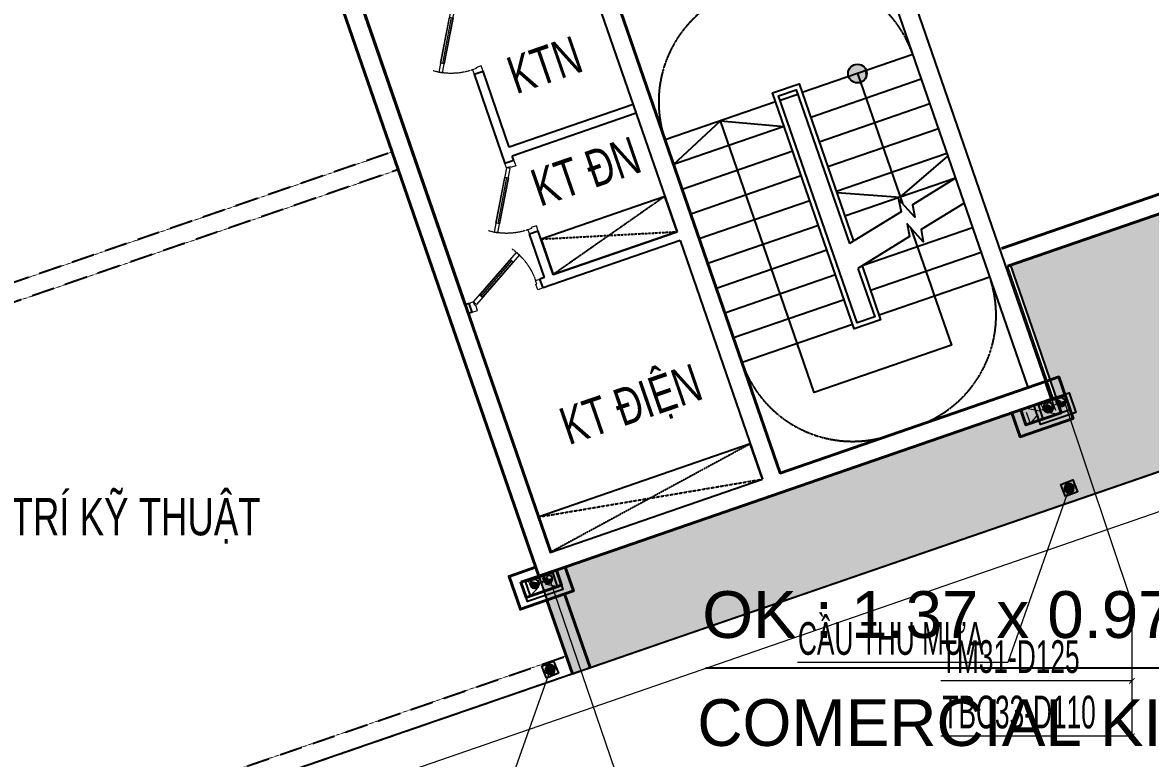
# Model space of a CAD drawing. Header units: millimetres. Extents: x -361340115 to 361596335, y -276742102 to 277032639.
# Drawn here: x 93894 to 105949, y 37512 to 45384 of the extents above; entities that cross this region are included whole.
import ezdxf
from ezdxf.enums import TextEntityAlignment as Align
from ezdxf.lldxf.tags import DXFTag

# ---------------------------------------------------------------- set-up
doc = ezdxf.new("R2010")
doc.units = ezdxf.units.MM
doc.header["$MEASUREMENT"] = 0
doc.linetypes.add('HIDDEN', pattern=[0.375, 0.25, -0.125])
doc.linetypes.add('Xref_ST_MBDV Cot vach 30.7.2022$0$HIDDEN', pattern=[0.375, 0.25, -0.125])
for name, color, linetype in [('A-LANDSCAPE', 83, 'Continuous'), ('Hydraulic - Thep V', 9, 'Continuous'), ('KT-Net manh', 139, 'Continuous'), ('NDT text', 231, 'Continuous'), ('NDT Thiet bi', 40, 'Continuous'), ('Xref_ST_MBDV Cot vach 30.7.2022$0$A-FLOR-STRS-ARROW', 8, 'Continuous'), ('Xref_ST_MBDV Cot vach 30.7.2022$0$IDEA - dim', 251, 'Continuous'), ('Xref_ST_MBDV Cot vach 30.7.2022$0$KT-Khuat', 9, 'Xref_ST_MBDV Cot vach 30.7.2022$0$HIDDEN'), ('Xref_ST_MBDV Cot vach 30.7.2022$0$KT-Net manh', 139, 'Continuous'), ('Xref_ST_MBDV Cot vach 30.7.2022$0$KT-Text', 7, 'Continuous'), ('Xref_ST_MBDV Cot vach 30.7.2022$0$KT-Thay', 7, 'Continuous'), ('ống thông hơi', 31, 'TH')]:
    doc.layers.add(name, color=color, linetype=linetype)
doc.layers.add('A-REVCLOUD', color=7, linetype='Continuous', true_color=0xfa291e)
for name, color, linetype, lineweight in [('AUDIT_I_220808132811-11', 7, 'Continuous', 9), ('KT-Kich thuoc', 159, 'Continuous', 18), ('KT-lomo nuoc', 3, 'HIDDEN', 5), ('KT-Net cat', 1, 'Continuous', 40), ('KT-Net thay', 7, 'Continuous', 15), ('Text _H2H', 7, 'Continuous', 18), ('Xref_ST_MBDV Cot vach 30.7.2022$0$CUA', 37, 'Continuous', 13)]:
    doc.layers.add(name, color=color, linetype=linetype, lineweight=lineweight)
doc.layers.add('MEP', color=130, linetype='Continuous', plot=False)
doc.styles.add('HBA-Text', font='GOTHIC.TTF')
doc.styles.get("Standard").update_dxf_attribs({"font": 'arial.ttf'})
doc.styles.add('TEXTKT', font='hoatbif.shx', dxfattribs={"width": 0.8})
doc.styles.add('uv-abc', font='uv-abc.shx', dxfattribs={"width": 0.85, "height": 150})
doc.styles.add('Xref_ST_MBDV Cot vach 30.7.2022$0$Arial', font='arial.ttf', dxfattribs={"width": 0.7})
tags = doc.linetypes.add('TH', pattern='A,1143.876301,["TH",Standard,S=466.984787,R=0,X=0,Y=-199.758304],53.151103,-896.638454,1197.027404', length=3290.693262).pattern_tags.tags
tags[4] = DXFTag(74, 10)
doc.dimstyles.new('1-40', dxfattribs={"dimscale": 40, "dimtxt": 5, "dimasz": 1.4, "dimexe": 1.4, "dimexo": 0.5, "dimgap": 0.5, "dimtad": 1, "dimdec": 0, "dimzin": 0, "dimdsep": 46, "dimtxsty": 'TEXTKT', "dimblk": 'ARCHTICK', "dimcen": 1.2, "dimdle": 1.2, "dimclrd": 7, "dimclre": 7, "dimclrt": 7, "dimadec": 0, "dimazin": 0, "dimtfac": 0.04, "dimtdec": 0, "dimtix": 1, "dimtmove": 2, "dimatfit": 3, "dimfxl": 1, "dimtolj": 2, "dimtzin": 0, "dimlwd": 5, "dimlwe": 5, "dimarcsym": 0})

# ---------------------------------------------------------------- blocks, each defined once
blk = doc.blocks.new('*U60')
blk.add_line((-147, -33), (-580, -283))
for points in [[(-800, 100), (-740, 100), (-740, 40), (-750, 40), (-750, 0), (-800, 0)], [(-50, 0), (-656, -350), (-676, -315), (-70, 35)], [(0, 100), (-60, 100), (-60, 40), (-50, 40), (-50, 0), (0, 0)], [(-137, -50), (-157, -15), (-590, -265), (-570, -300)]]:
    blk.add_lwpolyline(points, close=True)
at = {"linetype": 'Xref_ST_MBDV Cot vach 30.7.2022$0$HIDDEN'}
blk.add_arc((-50, 0), 700, 180, 215.0495, dxfattribs=at)
blk = doc.blocks.new('*U61')
blk.add_line((-147, 33), (-580, 283))
for points in [[(-50, 0), (-656, 350), (-676, 315), (-70, -35)], [(-137, 50), (-157, 15), (-590, 265), (-570, 300)], [(-800, -100), (-740, -100), (-740, -40), (-750, -40), (-750, 0), (-800, 0)], [(0, -100), (-60, -100), (-60, -40), (-50, -40), (-50, 0), (0, 0)]]:
    blk.add_lwpolyline(points, close=True)
at = {"linetype": 'Xref_ST_MBDV Cot vach 30.7.2022$0$HIDDEN'}
blk.add_arc((-50, 0), 700, 144.9505, 180, dxfattribs=at)
blk = doc.blocks.new('*U62')
blk.add_line((-147, -33), (-580, -283))
for points in [[(-800, 100), (-740, 100), (-740, 40), (-750, 40), (-750, 0), (-800, 0)], [(-50, 0), (-656, -350), (-676, -315), (-70, 35)], [(0, 100), (-60, 100), (-60, 40), (-50, 40), (-50, 0), (0, 0)], [(-137, -50), (-157, -15), (-590, -265), (-570, -300)]]:
    blk.add_lwpolyline(points, close=True)
at = {"linetype": 'Xref_ST_MBDV Cot vach 30.7.2022$0$HIDDEN'}
blk.add_arc((-50, 0), 700, 180, 215.0495, dxfattribs=at)
blk = doc.blocks.new('*U120')
at = {"layer": 'KT-lomo nuoc', "ltscale": 500}
for p, q in [((321, 126), (0, 0)), ((24, 168), (297, -43))]:
    blk.add_line(p, q, dxfattribs=at)
blk.add_lwpolyline([(24, 168), (321, 126), (297, -43), (0, 0)], close=True, dxfattribs=at)
blk = doc.blocks.new('A$C0DB07F86')
at = {"layer": 'KT-Net cat', "elevation": 0}
for points in [[(-72785, 3378), (-72644, 3427), (-72490, 2983), (-73057, 2787), (-73145, 3042)], [(-72673, 3206), (-73051, 3075), (-72995, 2914), (-72617, 3045), (-72673, 3206)], [(-78235, 1391), (-78519, 1293), (-78398, 943), (-77831, 1139), (-77919, 1394)]]:
    blk.add_lwpolyline(points, dxfattribs=at)
blk.add_lwpolyline([(-78392, 1231), (-78336, 1070), (-77958, 1201), (-78014, 1362)], close=True, dxfattribs=at)
at = {"layer": 'KT-lomo nuoc', "linetype": 'HIDDEN', "rotation": 207.2301329308957}
for p in [(-72720, 3189, 0), (-78061, 1345, 0)]:
    blk.add_blockref('*U120', p, dxfattribs=at)
blk = doc.blocks.new('A$C3d8987ab')
at = {"layer": 'A-REVCLOUD', "color": 6, "elevation": 0}
blk.add_lwpolyline([(23860.8, -89454.1), (34772.8, -89454.1), (35573.7, -74790)], dxfattribs=at)
at = {"layer": 'A-REVCLOUD', "color": 210, "char_height": 500, "attachment_point": 1, "style": 'HBA-Text'}
for s, insert in [('{\\fArial|b0|i0|c0|p34;OK : 1.37 x 0.97m}', (23824.1, -88634.6, 0)), ('CO{\\fArial|b0|i0|c0|p34;MERCIAL KITCHEN EXHAUS}T', (23772.4, -89789.9, 0.1))]:
    blk.add_mtext_dynamic_manual_height_columns(s, width=15318.455, gutter_width=6.25, heights=[0], dxfattribs=dict(at, insert=insert))
blk = doc.blocks.new('BA')
at = {"layer": 'NDT Thiet bi'}
for p, q in [((-23606, -408374), (-23661, -408374)), ((-23606, -408374), (-23659, -408360)), ((-23606, -408374), (-23659, -408389)), ((-23606, -408374), (-23654, -408347)), ((-23606, -408374), (-23654, -408402)), ((-23645, -408335), (-23606, -408374)), ((-23645, -408413), (-23606, -408374)), ((-23606, -408374), (-23633, -408327)), ((-23606, -408374), (-23633, -408422)), ((-23606, -408374), (-23620, -408321)), ((-23606, -408374), (-23620, -408428)), ((-23606, -408391), (-23606, -408319)), ((-23606, -408374), (-23592, -408321)), ((-23606, -408374), (-23578, -408327)), ((-23567, -408335), (-23606, -408374)), ((-23606, -408374), (-23558, -408347)), ((-23606, -408374), (-23553, -408360)), ((-23606, -408374), (-23551, -408374)), ((-23606, -408374), (-23578, -408422)), ((-23606, -408374), (-23553, -408389)), ((-23606, -408374), (-23558, -408402)), ((-23567, -408413), (-23606, -408374)), ((-23606, -408374), (-23592, -408428)), ((-23606, -408391), (-23606, -408429)), ((-23589, -408374), (-23551, -408374))]:
    blk.add_line(p, q, dxfattribs=at)
blk.add_lwpolyline([(-23680, -408448), (-23532, -408448), (-23532, -408301), (-23680, -408301)], close=True, dxfattribs=at)
blk.add_circle((-23606, -408374), 55, dxfattribs=at)
blk = doc.blocks.new('_ARCHTICK')
at = {"color": 0, "linetype": 'ByBlock', "const_width": 0.15}
blk.add_lwpolyline([(-0.5, -0.5), (0.5, 0.5)], dxfattribs=at)
blk = doc.blocks.new('*U352')
h = blk.add_hatch(color=256)
edge = h.paths.add_edge_path()
edge.add_spline(control_points=[(-55, 0), (-39, -12), (-8, -36), (4, 39), (37, 14), (55, 0)], knot_values=[0, 0, 0, 0, 58.132459, 112.840763, 176.167011, 176.167011, 176.167011, 176.167011], degree=3, periodic=0)
edge.add_ellipse((0, 0), major_axis=(-38.9, 38.9), ratio=1, start_angle=225.0094, end_angle=315)
edge.add_ellipse((0, 0), major_axis=(-38.9, 38.9), ratio=1, start_angle=315, end_angle=405)
blk.add_circle((0, 0), 55)
blk.add_open_spline([(55, 0), (37, 14), (4, 39), (-8, -36), (-39, -12), (-55, 0)], degree=3, knots=[0, 0, 0, 0, 63.326248, 118.034553, 176.167011, 176.167011, 176.167011, 176.167011])
at = {"layer": 'Hydraulic - Thep V', "color": 2}
for p, q in [((-67, -59), (-66, -58)), ((-67, -62), (-66, -62)), ((-64, -62), (-64, -59)), ((-59, -62), (-59, -59)), ((-57, -59), (-57, -58)), ((-57, -62), (-57, -62)), ((57, -59), (57, -58)), ((57, -62), (57, -62)), ((59, -62), (59, -59)), ((64, -62), (64, -59)), ((66, -59), (66, -58)), ((66, -62), (66, -62))]:
    blk.add_line(p, q, dxfattribs=at)
at = {"layer": 'Hydraulic - Thep V', "const_width": 6.72}
blk.add_lwpolyline([(62, -79), (62, 3, 0.40574), (0, 63, 0.40574), (-62, 3), (-62, -79)], format="xyb", dxfattribs=at)
at = {"layer": 'Hydraulic - Thep V', "color": 2}
for points in [[(-56, -57), (-56, -58), (-67, -58), (-67, -57)], [(67, -57), (67, -58), (56, -58), (56, -57)]]:
    blk.add_lwpolyline(points, close=True, dxfattribs=at)
for points in [[(-67, -59), (-67, -62)], [(-57, -58), (-66, -58)], [(-57, -62), (-66, -62)], [(-66, -62), (-57, -62)], [(-57, -62), (-57, -59)], [(66, -58), (57, -58)], [(57, -59), (57, -62)], [(66, -62), (57, -62)], [(57, -62), (66, -62)], [(67, -62), (67, -59)]]:
    blk.add_lwpolyline(points, dxfattribs=at)
for centre, radius, start, end in [((-65, -61), 2.29, 57.0867, 122.9133), ((-65, -60), 2.29, 237.0867, 302.9133), ((-62, -67), 8.65, 73.2213, 106.7787), ((-62, -54), 8.65, 253.2213, 286.7787), ((-58, -61), 2.29, 57.0867, 122.9133), ((-58, -60), 2.29, 237.0867, 302.9133), ((58, -61), 2.29, 57.0867, 122.9133), ((58, -60), 2.29, 237.0867, 302.9133), ((62, -67), 8.65, 73.2213, 106.7787), ((62, -54), 8.65, 253.2213, 286.7787), ((65, -61), 2.29, 57.0867, 122.9133), ((65, -60), 2.29, 237.0867, 302.9133)]:
    blk.add_arc(centre, radius, start, end, dxfattribs=at)
blk = doc.blocks.new('*U353')
h = blk.add_hatch(color=256)
edge = h.paths.add_edge_path()
edge.add_spline(control_points=[(-55, 0), (-39, -12), (-8, -36), (4, 39), (37, 14), (55, 0)], knot_values=[0, 0, 0, 0, 58.132459, 112.840763, 176.167011, 176.167011, 176.167011, 176.167011], degree=3, periodic=0)
edge.add_ellipse((0, 0), major_axis=(-38.9, 38.9), ratio=1, start_angle=225.0094, end_angle=315)
edge.add_ellipse((0, 0), major_axis=(-38.9, 38.9), ratio=1, start_angle=315, end_angle=405)
blk.add_circle((0, 0), 55)
blk.add_open_spline([(55, 0), (37, 14), (4, 39), (-8, -36), (-39, -12), (-55, 0)], degree=3, knots=[0, 0, 0, 0, 63.326248, 118.034553, 176.167011, 176.167011, 176.167011, 176.167011])
at = {"layer": 'Hydraulic - Thep V', "color": 2}
for p, q in [((-67, -59), (-66, -58)), ((-67, -62), (-66, -62)), ((-64, -62), (-64, -59)), ((-59, -62), (-59, -59)), ((-57, -59), (-57, -58)), ((-57, -62), (-57, -62)), ((57, -59), (57, -58)), ((57, -62), (57, -62)), ((59, -62), (59, -59)), ((64, -62), (64, -59)), ((66, -59), (66, -58)), ((66, -62), (66, -62))]:
    blk.add_line(p, q, dxfattribs=at)
at = {"layer": 'Hydraulic - Thep V', "const_width": 6.72}
blk.add_lwpolyline([(62, -79), (62, 3, 0.40574), (0, 63, 0.40574), (-62, 3), (-62, -79)], format="xyb", dxfattribs=at)
at = {"layer": 'Hydraulic - Thep V', "color": 2}
for points in [[(-56, -57), (-56, -58), (-67, -58), (-67, -57)], [(67, -57), (67, -58), (56, -58), (56, -57)]]:
    blk.add_lwpolyline(points, close=True, dxfattribs=at)
for points in [[(-67, -59), (-67, -62)], [(-57, -58), (-66, -58)], [(-57, -62), (-66, -62)], [(-66, -62), (-57, -62)], [(-57, -62), (-57, -59)], [(66, -58), (57, -58)], [(57, -59), (57, -62)], [(66, -62), (57, -62)], [(57, -62), (66, -62)], [(67, -62), (67, -59)]]:
    blk.add_lwpolyline(points, dxfattribs=at)
for centre, radius, start, end in [((-65, -61), 2.29, 57.0867, 122.9133), ((-65, -60), 2.29, 237.0867, 302.9133), ((-62, -67), 8.65, 73.2213, 106.7787), ((-62, -54), 8.65, 253.2213, 286.7787), ((-58, -61), 2.29, 57.0867, 122.9133), ((-58, -60), 2.29, 237.0867, 302.9133), ((58, -61), 2.29, 57.0867, 122.9133), ((58, -60), 2.29, 237.0867, 302.9133), ((62, -67), 8.65, 73.2213, 106.7787), ((62, -54), 8.65, 253.2213, 286.7787), ((65, -61), 2.29, 57.0867, 122.9133), ((65, -60), 2.29, 237.0867, 302.9133)]:
    blk.add_arc(centre, radius, start, end, dxfattribs=at)
blk = doc.blocks.new('EWJRWR')
at = {"extrusion": (1.54584e-19, -1.49429e-06, 1), "elevation": 0}
blk.add_lwpolyline([(-47513, 136860), (-47177, 136860), (-47177, 136875), (-47513, 136875)], close=True, dxfattribs=at)
at = {"layer": 'NDT text'}
for points in [[(-47108, 136860), (-47568, 136860), (-47568, 137115), (-47108, 137115)], [(-47163, 136860), (-47513, 136860), (-47513, 137060), (-47163, 137060)]]:
    blk.add_lwpolyline(points, close=True, dxfattribs=at)
at = {"layer": 'ống thông hơi', "ltscale": 0.6, "extrusion": (0.000642077, -0.063337, 0.997992), "xscale": -1.136363636363638, "yscale": 1.136363636363639, "zscale": 1.136363636363637, "rotation": 0.0003954788762872141}
blk.add_blockref('*U353', (-45876, 137141, -8700), dxfattribs=at)
at = {"layer": 'ống thông hơi', "ltscale": 0.6, "extrusion": (0.000642077, -0.063337, 0.997992), "xscale": -1, "rotation": 0.0003954788762872141}
blk.add_blockref('*U352', (-46044, 137132, -8700), dxfattribs=at)
blk = doc.blocks.new('*U356')
h = blk.add_hatch(color=256)
edge = h.paths.add_edge_path()
edge.add_spline(control_points=[(-55, 0), (-39, -12), (-8, -36), (4, 39), (37, 14), (55, 0)], knot_values=[0, 0, 0, 0, 58.132459, 112.840763, 176.167011, 176.167011, 176.167011, 176.167011], degree=3, periodic=0)
edge.add_ellipse((0, 0), major_axis=(-38.9, 38.9), ratio=1, start_angle=225.0094, end_angle=315)
edge.add_ellipse((0, 0), major_axis=(-38.9, 38.9), ratio=1, start_angle=315, end_angle=405)
blk.add_circle((0, 0), 55)
blk.add_open_spline([(55, 0), (37, 14), (4, 39), (-8, -36), (-39, -12), (-55, 0)], degree=3, knots=[0, 0, 0, 0, 63.326248, 118.034553, 176.167011, 176.167011, 176.167011, 176.167011])
at = {"layer": 'Hydraulic - Thep V', "color": 2}
for p, q in [((-67, -59), (-66, -58)), ((-67, -62), (-66, -62)), ((-64, -62), (-64, -59)), ((-59, -62), (-59, -59)), ((-57, -59), (-57, -58)), ((-57, -62), (-57, -62)), ((57, -59), (57, -58)), ((57, -62), (57, -62)), ((59, -62), (59, -59)), ((64, -62), (64, -59)), ((66, -59), (66, -58)), ((66, -62), (66, -62))]:
    blk.add_line(p, q, dxfattribs=at)
at = {"layer": 'Hydraulic - Thep V', "const_width": 6.72}
blk.add_lwpolyline([(62, -79), (62, 3, 0.40574), (0, 63, 0.40574), (-62, 3), (-62, -79)], format="xyb", dxfattribs=at)
at = {"layer": 'Hydraulic - Thep V', "color": 2}
for points in [[(-56, -57), (-56, -58), (-67, -58), (-67, -57)], [(67, -57), (67, -58), (56, -58), (56, -57)]]:
    blk.add_lwpolyline(points, close=True, dxfattribs=at)
for points in [[(-67, -59), (-67, -62)], [(-57, -58), (-66, -58)], [(-57, -62), (-66, -62)], [(-66, -62), (-57, -62)], [(-57, -62), (-57, -59)], [(66, -58), (57, -58)], [(57, -59), (57, -62)], [(66, -62), (57, -62)], [(57, -62), (66, -62)], [(67, -62), (67, -59)]]:
    blk.add_lwpolyline(points, dxfattribs=at)
for centre, radius, start, end in [((-65, -61), 2.29, 57.0867, 122.9133), ((-65, -60), 2.29, 237.0867, 302.9133), ((-62, -67), 8.65, 73.2213, 106.7787), ((-62, -54), 8.65, 253.2213, 286.7787), ((-58, -61), 2.29, 57.0867, 122.9133), ((-58, -60), 2.29, 237.0867, 302.9133), ((58, -61), 2.29, 57.0867, 122.9133), ((58, -60), 2.29, 237.0867, 302.9133), ((62, -67), 8.65, 73.2213, 106.7787), ((62, -54), 8.65, 253.2213, 286.7787), ((65, -61), 2.29, 57.0867, 122.9133), ((65, -60), 2.29, 237.0867, 302.9133)]:
    blk.add_arc(centre, radius, start, end, dxfattribs=at)
blk = doc.blocks.new('*U357')
h = blk.add_hatch(color=256)
edge = h.paths.add_edge_path()
edge.add_spline(control_points=[(-55, 0), (-39, -12), (-8, -36), (4, 39), (37, 14), (55, 0)], knot_values=[0, 0, 0, 0, 58.132459, 112.840763, 176.167011, 176.167011, 176.167011, 176.167011], degree=3, periodic=0)
edge.add_ellipse((0, 0), major_axis=(-38.9, 38.9), ratio=1, start_angle=225.0094, end_angle=315)
edge.add_ellipse((0, 0), major_axis=(-38.9, 38.9), ratio=1, start_angle=315, end_angle=405)
blk.add_circle((0, 0), 55)
blk.add_open_spline([(55, 0), (37, 14), (4, 39), (-8, -36), (-39, -12), (-55, 0)], degree=3, knots=[0, 0, 0, 0, 63.326248, 118.034553, 176.167011, 176.167011, 176.167011, 176.167011])
at = {"layer": 'Hydraulic - Thep V', "color": 2}
for p, q in [((-67, -59), (-66, -58)), ((-67, -62), (-66, -62)), ((-64, -62), (-64, -59)), ((-59, -62), (-59, -59)), ((-57, -59), (-57, -58)), ((-57, -62), (-57, -62)), ((57, -59), (57, -58)), ((57, -62), (57, -62)), ((59, -62), (59, -59)), ((64, -62), (64, -59)), ((66, -59), (66, -58)), ((66, -62), (66, -62))]:
    blk.add_line(p, q, dxfattribs=at)
at = {"layer": 'Hydraulic - Thep V', "const_width": 6.72}
blk.add_lwpolyline([(62, -79), (62, 3, 0.40574), (0, 63, 0.40574), (-62, 3), (-62, -79)], format="xyb", dxfattribs=at)
at = {"layer": 'Hydraulic - Thep V', "color": 2}
for points in [[(-56, -57), (-56, -58), (-67, -58), (-67, -57)], [(67, -57), (67, -58), (56, -58), (56, -57)]]:
    blk.add_lwpolyline(points, close=True, dxfattribs=at)
for points in [[(-67, -59), (-67, -62)], [(-57, -58), (-66, -58)], [(-57, -62), (-66, -62)], [(-66, -62), (-57, -62)], [(-57, -62), (-57, -59)], [(66, -58), (57, -58)], [(57, -59), (57, -62)], [(66, -62), (57, -62)], [(57, -62), (66, -62)], [(67, -62), (67, -59)]]:
    blk.add_lwpolyline(points, dxfattribs=at)
for centre, radius, start, end in [((-65, -61), 2.29, 57.0867, 122.9133), ((-65, -60), 2.29, 237.0867, 302.9133), ((-62, -67), 8.65, 73.2213, 106.7787), ((-62, -54), 8.65, 253.2213, 286.7787), ((-58, -61), 2.29, 57.0867, 122.9133), ((-58, -60), 2.29, 237.0867, 302.9133), ((58, -61), 2.29, 57.0867, 122.9133), ((58, -60), 2.29, 237.0867, 302.9133), ((62, -67), 8.65, 73.2213, 106.7787), ((62, -54), 8.65, 253.2213, 286.7787), ((65, -61), 2.29, 57.0867, 122.9133), ((65, -60), 2.29, 237.0867, 302.9133)]:
    blk.add_arc(centre, radius, start, end, dxfattribs=at)
blk = doc.blocks.new('KJRTWETEYE')
at = {"extrusion": (-4.90551e-07, 1.44732e-06, 1), "elevation": 0}
blk.add_lwpolyline([(-81982, 28420), (-82259, 28326), (-82254, 28313), (-81978, 28407)], close=True, dxfattribs=at)
at = {"layer": 'NDT text', "extrusion": (-1.08823e-08, 3.21147e-08, 1), "elevation": 0}
for points in [[(-82315, 28307), (-81937, 28435), (-81866, 28225), (-82244, 28097)], [(-82270, 28322), (-81982, 28420), (-81926, 28255), (-82214, 28158)]]:
    blk.add_lwpolyline(points, close=True, dxfattribs=at)
at = {"extrusion": (-1.08823e-08, 3.21147e-08, 1), "xscale": 0.8675320420405355, "yscale": 0.8675320420405355, "zscale": 0.8675320420405355, "rotation": 198.7234891991214}
blk.add_blockref('EWJRWR', (-153650, 129527, 0), dxfattribs=at)
at = {"layer": 'ống thông hơi', "ltscale": 0.6, "extrusion": (-0.02094, 0.05978, 0.997992), "xscale": -0.8675320420405359, "yscale": 0.8675320420405359, "rotation": 0.0003957919897423778}
for name, p, zscale in [('*U357', (68198, -53750, 3415), 0.8675320420405358), ('*U356', (68047, -53752, 3415), 0.8675320420405357)]:
    blk.add_blockref(name, p, dxfattribs=dict(at, zscale=zscale))
at = {"layer": 'NDT text', "ltscale": 0.2, "style": 'uv-abc', "width": 0.6}
for s, p in [('TM31-D125', (-77826, 27332, 3)), ('TBC33-D110', (-77810, 26739, 3))]:
    blk.add_text(s, height=350, dxfattribs=at).set_placement(p)
at = {"layer": 'Text _H2H', "color": 231}
for points, override in [([(-76682, 30173, 5), (-76509, 30238, 5), (-75777, 28057, 5)], {"dimasz": 1.5, "dimtad": 0, "dimldrblk": 'Dot'}), ([(-82165, 28273, 2), (-82008, 28337, 2), (-81022, 25439, 2)], {"dimasz": 1.5, "dimtad": 0, "dimldrblk": 'Dot'}), ([(-75785, 28055, 4), (-75785, 26655, 4)], {"dimasz": 1.5, "dimtad": 0, "dimldrblk": 'Dot'}), ([(-75785, 27247, 4), (-77827, 27247, 4)], {"dimasz": 1.5, "dimtad": 0, "dimclrd": 7, "dimldrblk": 'ARCHTICK'}), ([(-75785, 26655, 4), (-77827, 26655, 4)], {"dimasz": 1.5, "dimtad": 0, "dimclrd": 7, "dimldrblk": 'ARCHTICK'})]:
    blk.add_leader(points, dimstyle='1-40', override=override, dxfattribs=at)
blk = doc.blocks.new('RKWEWE')
blk.add_blockref('KJRTWETEYE', (181535, 11095))
at = {"xscale": -0.9341895732604871, "yscale": 0.9341895732604871, "zscale": 0.9341895732604871, "rotation": 291.6932258405482}
for p in [(451408, 201909), (445860, 199969)]:
    blk.add_blockref('BA', p, dxfattribs=at)
at = {"layer": 'NDT text', "ltscale": 0.2, "style": 'uv-abc', "width": 0.6}
blk.add_text('CẦU THU MƯA', height=350, dxfattribs=at).set_placement((102181, 38621))
at = {"layer": 'Text _H2H', "color": 231}
for points in [[(105079, 40403), (104423, 38538), (102176, 38538)], [(99532, 38462), (98876, 36597), (96628, 36597)]]:
    blk.add_leader(points, dimstyle='1-40', override={"dimasz": 1, "dimtad": 0, "dimldrblk": 'Dot'}, dxfattribs=at)
blk = doc.blocks.new('A$Cd3fdeb23')
blk.add_blockref('RKWEWE', (-181388, -20650, 0))
blk.add_blockref('A$C3d8987ab', (-104054, 107286, 0))

msp = doc.modelspace()

# ---------------------------------------------------------------- hatches: boundary and pattern name
at = {"layer": 'A-LANDSCAPE'}
h = msp.add_hatch(dxfattribs=at)
h.set_pattern_fill('GRASS', color=256, scale=300)
h.set_pattern_definition([(109.04714, (160238.8, 39304.5), (-269.7463, 131.28946), [56.25, -368.0141]), (64.04714, (160238.8, 39304.5), (-269.7463, 131.2895), [56.25, -243.75]), (154.04714, (160238.8, 39304.5), (-131.2895, -269.7463), [56.25, -243.75])])
h.paths.add_polyline_path([(84221.4, 47516), (85710.2, 48030), (86092, 46924), (84603.2, 46410)], flags=16)
h.paths.add_polyline_path([(93574.9, 58817.4), (94633.6, 59182.9), (95449.5, 56819.8), (94390.8, 56454.3)], flags=16)
h.paths.add_polyline_path([(94655.2, 55381.9), (95903, 55812.6), (96271.8, 54744.5), (95024, 54313.7)], flags=16)
h.paths.add_polyline_path([(81932.7, 50746), (82405.3, 50909.2), (83384.3, 48073.5), (82911.7, 47910.3)], flags=16)
edge = h.paths.add_edge_path()
edge.add_line((84818.5, 54914.9), (88983.3, 56352.8))
edge.add_arc((89962.3, 53517), 3000, 19.04714, 109.04714, ccw=False)
edge.add_line((92798.1, 54496), (93091.3, 53646.6))
edge.add_line((93091.3, 53646.6), (97623.4, 55211.3))
edge.add_line((97623.4, 55211.3), (96895.7, 57319.2))
edge.add_line((96895.7, 57319.2), (99925.6, 58365.3))
edge.add_arc((101913.3, 58259.1), 1990.5, -59.10039, 176.94097, ccw=False)
edge.add_line((102935.6, 56551.1), (103383.5, 55253.7))
edge.add_line((103383.5, 55253.7), (107227.9, 56580.4))
edge.add_line((107227.9, 56580.4), (107508.3, 57561.6))
edge.add_arc((108469.8, 57286.9), 1000, 109.04714, 164.05083, ccw=False)
edge.add_line((108143.4, 58232.1), (109438.5, 58679.2))
edge.add_line((109438.5, 58679.2), (110580.7, 55370.9))
edge.add_line((110580.7, 55370.9), (112192.2, 55927.2))
edge.add_line((112192.2, 55927.2), (109587.7, 63473.7))
edge.add_arc((106645.8, 61707.3), 3431.4, 30.98173, 105.75203)
edge.add_line((105714.2, 65009.9), (76278.5, 54854.8))
edge.add_arc((77468.9, 51404.3), 3650, 109.03403, 207.7412)
edge.add_line((74238.4, 49705.3), (77737.9, 43828.7))
edge.add_line((77737.9, 43828.7), (83041.8, 45659.9))
edge.add_line((83041.8, 45659.9), (82976.5, 45848.9))
edge.add_line((82976.5, 45848.9), (89901.3, 48239.5))
edge.add_line((89901.3, 48239.5), (89160.5, 50385))
edge.add_line((89160.5, 50385), (86679.3, 49528.4))
edge.add_arc((85748.4, 52221.5), 2849.4, 109.04714, 289.06955, ccw=False)
h = msp.add_hatch(dxfattribs=at)
h.set_pattern_fill('GRASS', color=256, scale=300)
h.set_pattern_definition([(109.04714, (211384.8, 56962.35), (-269.7463, 131.28946), [56.25, -368.0141]), (64.04714, (211384.8, 56962.35), (-269.7463, 131.2895), [56.25, -243.75]), (154.04714, (211384.8, 56962.35), (-131.2895, -269.7463), [56.25, -243.75])])
edge = h.paths.add_edge_path()
edge.add_spline(control_points=[(134329.4, 22776.3), (134427.5, 19328.2), (131017.1, 18809.7), (127606.7, 18291.3), (126675.7, 21612.9), (125744.7, 24934.4), (128927.7, 26264.1)], knot_values=[2, 2, 2, 3.4483736, 3.4483736, 4.8967472, 4.8967472, 6.3451208, 6.3451208, 6.3451208], weights=[1, 0.7490384, 1, 0.7490384, 1, 0.7490384, 1], degree=2, periodic=0)
edge.add_spline(control_points=[(128927.7, 26264.1), (129840.3, 26579.1), (130752.8, 26894.2)], knot_values=[6.3451208, 6.3451208, 6.3451208, 7.3451208, 7.3451208, 7.3451208], weights=[1, 1, 1], degree=2, periodic=0)
edge.add_spline(control_points=[(130752.8, 26894.2), (130229.4, 28410.4), (129705.9, 29926.6)], knot_values=[7.3451208, 7.3451208, 7.3451208, 8.3451208, 8.3451208, 8.3451208], weights=[1, 1, 1], degree=2, periodic=0)
edge.add_spline(control_points=[(129705.9, 29926.6), (127986.5, 29333), (126267, 28739.4)], knot_values=[8.3451208, 8.3451208, 8.3451208, 9.3451208, 9.3451208, 9.3451208], weights=[1, 1, 1], degree=2, periodic=0)
edge.add_spline(control_points=[(126267, 28739.4), (126062.3, 29788.3), (125045.8, 30118.6)], knot_values=[9.3451208, 9.3451208, 9.3451208, 10.4090512, 10.4090512, 10.4090512], weights=[1, 0.8618119, 1], degree=2, periodic=0)
edge.add_spline(control_points=[(125045.8, 30118.6), (122799.5, 30611), (122281.7, 32851.5), (121763.8, 35092.1), (123566.1, 36520.3)], knot_values=[10.4090512, 10.4090512, 10.4090512, 11.5368958, 11.5368958, 12.6647404, 12.6647404, 12.6647404], weights=[1, 0.8451651, 1, 0.8451651, 1], degree=2, periodic=0)
edge.add_spline(control_points=[(123566.1, 36520.3), (124280.9, 38718.3), (122133.1, 39572.1)], knot_values=[12.6647404, 12.6647404, 12.6647404, 14.1715455, 14.1715455, 14.1715455], weights=[1, 0.7293653, 1], degree=2, periodic=0)
edge.add_spline(control_points=[(122133.1, 39572.1), (120289.4, 40437.7), (120971.1, 42357.1)], knot_values=[14.1715455, 14.1715455, 14.1715455, 15.6446197, 15.6446197, 15.6446197], weights=[1, 0.7407991, 1], degree=2, periodic=0)
edge.add_spline(control_points=[(120971.1, 42357.1), (121570.7, 43812), (120444.3, 44911)], knot_values=[15.6446197, 15.6446197, 15.6446197, 16.8331819, 16.8331819, 16.8331819], weights=[1, 0.8285513, 1], degree=2, periodic=0)
edge.add_spline(control_points=[(120444.3, 44911), (119648.3, 45675.7), (118852.3, 46440.5)], knot_values=[16.8331819, 16.8331819, 16.8331819, 17.8331819, 17.8331819, 17.8331819], weights=[1, 1, 1], degree=2, periodic=0)
edge.add_spline(control_points=[(118852.3, 46440.5), (118375.9, 46898.2), (118135.8, 47513.6)], knot_values=[17.8331819, 17.8331819, 17.8331819, 18.2666754, 18.2666754, 18.2666754], weights=[1, 0.9766022, 1], degree=2, periodic=0)
edge.add_spline(control_points=[(118135.8, 47513.6), (111293.6, 45150.8), (104451.4, 42788)], knot_values=[18.2666754, 18.2666754, 18.2666754, 19.2666754, 19.2666754, 19.2666754], weights=[1, 1, 1], degree=2, periodic=0)
edge.add_spline(control_points=[(104451.4, 42788), (104696, 42079.5), (104940.7, 41371)], knot_values=[19.2666754, 19.2666754, 19.2666754, 20.2666754, 20.2666754, 20.2666754], weights=[1, 1, 1], degree=2, periodic=0)
edge.add_spline(control_points=[(104940.7, 41371), (102175.6, 40416.3), (99410.6, 39461.7)], knot_values=[20.2666754, 20.2666754, 20.2666754, 21.2666754, 21.2666754, 21.2666754], weights=[1, 1, 1], degree=2, periodic=0)
edge.add_spline(control_points=[(99410.6, 39461.7), (99590.7, 38939.6), (99770.8, 38417.5)], knot_values=[21.2666754, 21.2666754, 21.2666754, 22.2666754, 22.2666754, 22.2666754], weights=[1, 1, 1], degree=2, periodic=0)
edge.add_spline(control_points=[(99770.8, 38417.5), (105230.6, 40301.2), (110690.3, 42184.8)], knot_values=[22.2666754, 22.2666754, 22.2666754, 23.2666754, 23.2666754, 23.2666754], weights=[1, 1, 1], degree=2, periodic=0)
edge.add_spline(control_points=[(110690.3, 42184.8), (110749.3, 42231.2), (110756.6, 42305.9)], knot_values=[23.2666754, 23.2666754, 23.2666754, 24.0727035, 24.0727035, 24.0727035], weights=[1, 0.9198831, 1], degree=2, periodic=0)
edge.add_spline(control_points=[(110756.6, 42305.9), (110868.5, 42820.9), (110980.4, 43335.8)], knot_values=[24.0727035, 24.0727035, 24.0727035, 25.0727035, 25.0727035, 25.0727035], weights=[1, 1, 1], degree=2, periodic=0)
edge.add_spline(control_points=[(110980.4, 43335.8), (111105.8, 43953), (111708.3, 44136.3)], knot_values=[25.0727035, 25.0727035, 25.0727035, 26.1476987, 26.1476987, 26.1476987], weights=[1, 0.8589926, 1], degree=2, periodic=0)
edge.add_spline(control_points=[(111708.3, 44136.3), (113914.5, 44895.3), (116120.7, 45654.2)], knot_values=[26.1476987, 26.1476987, 26.1476987, 27.1476987, 27.1476987, 27.1476987], weights=[1, 1, 1], degree=2, periodic=0)
edge.add_spline(control_points=[(116120.7, 45654.2), (116983.4, 45952.4), (117281.7, 45089.7)], knot_values=[27.1476987, 27.1476987, 27.1476987, 28.71843, 28.71843, 28.71843], weights=[1, 0.7071298, 1], degree=2, periodic=0)
edge.add_spline(control_points=[(117281.7, 45089.7), (121446.3, 33044.3), (125610.9, 20999)], knot_values=[28.71843, 28.71843, 28.71843, 29.71843, 29.71843, 29.71843], weights=[1, 1, 1], degree=2, periodic=0)
edge.add_spline(control_points=[(125610.9, 20999), (126798.1, 17565.5), (130431, 17565.5)], knot_values=[29.71843, 29.71843, 29.71843, 30.9563482, 30.9563482, 30.9563482], weights=[1, 0.8144828, 1], degree=2, periodic=0)
edge.add_line((130431, 17565.5), (135970.9, 17565.5))
edge.add_spline(control_points=[(135970.9, 17565.5), (141429.1, 17565.5), (141429.1, 24644.3)], knot_values=[31.9563482, 31.9563482, 31.9563482, 33.5271445, 33.5271445, 33.5271445], weights=[1, 0.7071068, 1], degree=2, periodic=0)
edge.add_spline(control_points=[(141429.1, 24644.3), (141429.1, 25654.9), (141429.1, 26665.5)], knot_values=[33.5271445, 33.5271445, 33.5271445, 34.5271445, 34.5271445, 34.5271445], weights=[1, 1, 1], degree=2, periodic=0)
edge.add_spline(control_points=[(141429.1, 26665.5), (140899.6, 26665.4), (140370.1, 26665.2)], knot_values=[34.5271445, 34.5271445, 34.5271445, 35.5271445, 35.5271445, 35.5271445], weights=[1, 1, 1], degree=2, periodic=0)
edge.add_spline(control_points=[(140370.1, 26665.2), (140370, 23178.3), (138639.9, 23177.9), (136909.7, 23177.6), (136909.2, 26664.5)], knot_values=[35.5271445, 35.5271445, 35.5271445, 37.0977701, 37.0977701, 38.6683956, 38.6683956, 38.6683956], weights=[1, 0.7071672, 1, 0.7071672, 1], degree=2, periodic=0)
edge.add_spline(control_points=[(136909.2, 26664.5), (135619.3, 26665.6), (134329.4, 26666.8)], knot_values=[0, 0, 0, 1, 1, 1], weights=[1, 1, 1], degree=2, periodic=0)
edge.add_spline(control_points=[(134329.4, 26666.8), (134329.4, 24721.6), (134329.4, 22776.3)], knot_values=[1, 1, 1, 2, 2, 2], weights=[1, 1, 1], degree=2, periodic=0)
h.paths.add_polyline_path([(125626.2, 26116.5), (125202.2, 27344.5), (129266.4, 28747.6), (129690.3, 27519.6)], flags=16)
h.paths.add_polyline_path([(134601.1, 26178), (135902.7, 26176.3), (135902.7, 22090.5), (134601.1, 22090.5)], flags=16)
h.paths.add_polyline_path([(135799.2, 21890.5), (135803.1, 19293), (134698.1, 19299.4), (134699.2, 21891)], flags=16)
at = {"layer": 'Xref_ST_MBDV Cot vach 30.7.2022$0$KT-Net manh'}
h = msp.add_hatch(color=256, dxfattribs=at)
edge = h.paths.add_edge_path(flags=0)
edge.add_arc((102817.2, 44838.2), 100, 199.04714, 559.04714)
h = msp.add_hatch(color=256, dxfattribs=at)
edge = h.paths.add_edge_path(flags=0)
edge.add_arc((102817.2, 44838.2), 100, 199.04714, 559.04714)
msp.add_hatch(color=256, dxfattribs=at).paths.add_polyline_path([(102815.4, 44938.2), (102757, 44918), (102721.6, 44867.3), (102722.7, 44805.5), (102760, 44756.2), (102819.1, 44738.2), (102877.5, 44758.4), (102912.9, 44809), (102911.8, 44870.8), (102874.5, 44920.1)], flags=0)
msp.add_hatch(color=256, dxfattribs=at).paths.add_polyline_path([(102815.4, 44938.2), (102757, 44918), (102721.6, 44867.3), (102722.7, 44805.5), (102760, 44756.2), (102819.1, 44738.2), (102877.5, 44758.4), (102912.9, 44809), (102911.8, 44870.8), (102874.5, 44920.1)], flags=0)

# ---------------------------------------------------------------- linework, layer by layer
msp.add_line((110690, 42184.9), (87895.5, 34320.6))
at = {"layer": 'A-LANDSCAPE'}
msp.add_polyline3d([(107661.4, 43896.5, 0), (105594.4, 43182.7, 0), (104560.9, 42825.8, 0), (104496.3, 42803.5, 0), (104464, 42792.3, 0), (104451.5, 42787.6, 0), (104452.1, 42785.9, 0), (104456.7, 42772.6, 0), (104466, 42745.8, 0), (104484.5, 42692.3, 0), (104780.1, 41836.2, 0), (104927.9, 41408.1, 0), (104937.1, 41381.3, 0), (104939.4, 41374.6, 0), (104940.6, 41371.3, 0), (104928.9, 41366.9, 0), (104876.7, 41348.9, 0), (104667.8, 41276.8, 0), (104250.2, 41132.6, 0), (103414.9, 40844.2, 0), (100073.6, 39690.6, 0), (99655.9, 39546.4, 0), (99447.1, 39474.3, 0), (99421, 39465.3, 0), (99410.7, 39461.2, 0), (99411.6, 39458.8, 0), (99415, 39448.9, 0), (99421.8, 39429.2, 0), (99476.2, 39271.5, 0), (99585, 38956, 0), (99693.9, 38640.6, 0), (99748.3, 38482.8, 0), (99761.9, 38443.4, 0), (99768.7, 38423.7, 0), (99770.4, 38418.7, 0), (99770.8, 38417.5, 0), (99783.5, 38421.9, 0), (99809.3, 38430.8, 0), (99912.4, 38466.3, 0), (100737.1, 38750.9, 0), (107334.6, 41027.1, 0)], dxfattribs=at)
at = {"layer": 'AUDIT_I_220808132811-11'}
msp.add_lwpolyline([(112341.8, 56202.1), (109927, 63196.7, 0.3643585), (105218.9, 65251.6), (76283.2, 55269.4, 0.4519048), (74066.8, 49616.3), (82180, 36002.4, 0.3106789), (88343, 34031.2), (110865.9, 41822.5, 0.2299221), (111150.7, 42237.3), (111371.6, 43254, -0.27899), (111830.5, 43755.6), (116250.8, 45276.2, -0.4143404), (116903.4, 44959.1), (125232.6, 20868.4, 0.3197537), (130430.7, 17165.6), (175568.1, 17165.6, 0.4808686), (180708.6, 23596.5), (180100, 26291.6), (180054.7, 26492), (178279.3, 35011.7)], format="xyb", dxfattribs=at)
at = {"layer": 'KT-Net cat'}
for p, q in [((99498.3, 39206.7, 0), (99770.6, 38417.6)), ((99687.4, 39271.9, 0), (99959.1, 38484.4, 0))]:
    msp.add_line(p, q, dxfattribs=at)
for points in [[(98176.8, 46864.8), (99642, 47370.6), (101991.6, 40564.8), (104827.4, 41543.8), (104892.7, 41354.8), (99410.2, 39462), (96277.3, 48536.4), (96471.9, 48603.6), (99539.6, 39718.2)], [(115137.4, 46690.2), (104355.7, 42967.9)], [(115202.6, 46501.1), (104421, 42778.8)]]:
    msp.add_lwpolyline(points, dxfattribs=at)
at = {"layer": 'KT-Net manh', "linetype": 'HIDDEN', "ltscale": 5}
for p, q in [((97843.8, 43999.2), (90682.8, 41526.9)), ((97909, 43810.1), (90937, 41403.1)), ((92731.8, 36200.8), (99705, 38608.2)), ((92797.1, 36011.7), (99959.1, 38484.4))]:
    msp.add_line(p, q, dxfattribs=at)
at = {"layer": 'KT-Net thay', "elevation": 0}
msp.add_lwpolyline([(99410.2, 39462), (94482.6, 53735.3), (101004.8, 55987.1), (102214.2, 52483.6), (123506.8, 59832), (126735.6, 50480), (104421, 42778.8), (104910.5, 41360.9)], close=True, dxfattribs=at)
at = {"layer": 'Xref_ST_MBDV Cot vach 30.7.2022$0$A-FLOR-STRS-ARROW'}
for points in [[(103864.9, 43718.8), (103405.7, 43435.5), (103428.8, 43301.9), (103255.8, 43494.5), (103282.8, 43359.7), (102731.1, 43019.3)], [(103956.6, 43453.3), (103497.4, 43169.9), (103520.5, 43036.3), (103347.5, 43229), (103374.5, 43094.1), (102822.8, 42753.8)]]:
    msp.add_lwpolyline(points, dxfattribs=at)
at = {"layer": 'Xref_ST_MBDV Cot vach 30.7.2022$0$IDEA - dim', "color": 1}
for p, q in [((99828.2, 46218.3), (100888.8, 43146.2)), ((98620.2, 42363), (97445.4, 45765.9)), ((98720.4, 44830.8), (98814.9, 44863.4)), ((99095.5, 44050.5), (98814.9, 44863.4)), ((98720.4, 44830.8), (99050, 43876.1)), ((100418.9, 44507.4), (99095.5, 44050.5)), ((100451.5, 44412.9), (99128.2, 43956)), ((99144.5, 43908.7), (99050, 43876.1)), ((99144.5, 43908.7), (99128.2, 43956)), ((99405.6, 43152.5), (99311, 43119.9)), ((99471, 42656.7), (99311, 43119.9)), ((99565.5, 42689.3), (99405.6, 43152.5)), ((100921.5, 43051.7), (99456.3, 42545.9)), ((100888.8, 43146.2), (99565.5, 42689.3)), ((100888.8, 43146.2), (99565.5, 42689.3)), ((100921.5, 43051.7), (101802.6, 40499.5)), ((99471, 42656.7), (99423.7, 42640.4)), ((99456.3, 42545.9), (99423.7, 42640.4)), ((98620.2, 42363), (98652.9, 42268.5)), ((98700.1, 42284.8), (98667.5, 42379.3))]:
    msp.add_line(p, q, dxfattribs=at)
for points in [[(102804.1, 47404.4), (104892.7, 41354.8)], [(102615, 47339.1), (104638.4, 41478.6)], [(98667.5, 42379.3), (98620.2, 42363)], [(98700.1, 42284.8), (98652.9, 42268.5)]]:
    msp.add_lwpolyline(points, dxfattribs=at)
at = {"layer": 'Xref_ST_MBDV Cot vach 30.7.2022$0$KT-Khuat', "linetype": 'Xref_ST_MBDV Cot vach 30.7.2022$0$HIDDEN', "ltscale": 5}
for p, q in [((100758.3, 43524.3), (99565.5, 42689.3)), ((100758.3, 43524.3), (99565.5, 42689.3)), ((99434.9, 43067.4), (100888.8, 43146.2)), ((99434.9, 43067.4), (100888.8, 43146.2)), ((101672.1, 40877.6), (99534, 39716.3)), ((99403.5, 40094.4), (101802.6, 40499.5))]:
    msp.add_line(p, q, dxfattribs=at)
at = {"layer": 'Xref_ST_MBDV Cot vach 30.7.2022$0$KT-Net manh'}
msp.add_line((102912.9, 44809), (102911.8, 44870.8), dxfattribs=at)
msp.add_line((102912.9, 44809), (102911.8, 44870.8), dxfattribs=at)
at = {"layer": 'Xref_ST_MBDV Cot vach 30.7.2022$0$KT-Net manh', "linetype": 'Xref_ST_MBDV Cot vach 30.7.2022$0$HIDDEN'}
for points in [[(103408, 45042.1, 0.4141313), (101818.8, 45815.9), (101534.7, 45717.8, 0.4141313), (100761.3, 44128.4, 1.0000292)], [(104230.4, 42660.1, -0.4141313), (103457, 41070.7), (103172.9, 40972.6, -0.4141313), (101583.7, 41746.3, -1.0000292)]]:
    msp.add_lwpolyline(points, format="xyb", dxfattribs=at)
at = {"layer": 'Xref_ST_MBDV Cot vach 30.7.2022$0$KT-Net manh'}
for points in [[(102817.2, 44838.2), (103297, 43448.7)], [(100852.7, 43863.7), (101352.1, 44332.3), (102034.3, 44271.6)], [(103388.6, 43183.1), (103600.5, 42569.6), (103633.1, 42475.1), (103820.7, 41931.6), (102355.6, 41425.7), (101352.1, 44332.3)], [(102595, 43566.9), (103274.1, 43514.8), (103783.4, 43955.1)]]:
    msp.add_lwpolyline(points, dxfattribs=at)
msp.add_circle((102817.2, 44838.2), 100, dxfattribs=at)
msp.add_circle((102817.2, 44838.2), 100, dxfattribs=at)
at = {"layer": 'Xref_ST_MBDV Cot vach 30.7.2022$0$KT-Thay', "extrusion": (-1.21212e-08, -4.22423e-09, 1)}
for p, q in [((103408, 45042.1), (102226.5, 44634.2)), ((103499.4, 44777.5), (102317.8, 44369.5)), ((101942.9, 44536.3), (100761.3, 44128.4)), ((103590.8, 44512.8), (102409.2, 44104.9)), ((102034.3, 44271.6), (100852.7, 43863.7)), ((103682.2, 44248.1), (102500.6, 43840.2)), ((102125.6, 44007), (100944.1, 43599)), ((103773.5, 43983.5), (102592, 43575.5)), ((102217, 43742.3), (101035.5, 43334.4)), ((103864.9, 43718.8), (102683.3, 43310.9)), ((102308.4, 43477.6), (101126.8, 43069.7)), ((102399.8, 43213), (101218.2, 42805)), ((104047.7, 43189.5), (102866.1, 42781.5)), ((102491.1, 42948.3), (101309.6, 42540.4)), ((104139, 42924.8), (102957.5, 42516.9)), ((102582.5, 42683.6), (101401, 42275.7)), ((104230.4, 42660.1), (103048.9, 42252.2)), ((102673.9, 42419), (101492.3, 42011)), ((102765.3, 42154.3), (101583.7, 41746.3))]:
    msp.add_line(p, q, dxfattribs=at)
at = {"layer": 'Xref_ST_MBDV Cot vach 30.7.2022$0$KT-Thay'}
msp.add_line((101990.2, 44552.6), (102179.2, 44617.9), dxfattribs=at)
for points in [[(102866.4, 42780.7), (103065.2, 42204.9), (102781.6, 42107), (101910.3, 44630.8), (102193.8, 44728.7), (102774.7, 43046.2)], [(102822.8, 42753.8), (103001.6, 42235.9), (102812.5, 42170.6), (101973.8, 44599.9), (102162.9, 44665.2), (102731.1, 43019.3)]]:
    msp.add_lwpolyline(points, dxfattribs=at)
for points in [[(100888.8, 43146.2), (100758.3, 43524.3), (99434.9, 43067.4), (99565.5, 42689.3)], [(100888.8, 43146.2), (100758.3, 43524.3), (99434.9, 43067.4), (99565.5, 42689.3)], [(101802.6, 40499.5), (101672.1, 40877.6), (99403.5, 40094.4), (99534, 39716.3)]]:
    msp.add_lwpolyline(points, close=True, dxfattribs=at)

# ---------------------------------------------------------------- block references
at = {"layer": 'KT-Kich thuoc', "color": 2}
msp.add_blockref('A$C0DB07F86', (177612.7, 38165.6, 0), dxfattribs=at)
at = {"layer": 'MEP'}
msp.add_blockref('A$C3d8987ab', (77334.7, 127936.3, 0), dxfattribs=at)
at = {"layer": 'Xref_ST_MBDV Cot vach 30.7.2022$0$CUA', "xscale": -1}
for name, p, rotation in [('*U60', (98459.3, 45587), 289.0471379551669), ('*U62', (99050, 43876.1), 289.0471379551669), ('*U61', (98667.5, 42379.3), 19.04713795517584)]:
    msp.add_blockref(name, p, dxfattribs=dict(at, rotation=rotation))

# ---------------------------------------------------------------- texts
at = {"layer": 'Xref_ST_MBDV Cot vach 30.7.2022$0$KT-Text', "extrusion": (-7.73991e-08, -2.60739e-08, 1), "style": 'Xref_ST_MBDV Cot vach 30.7.2022$0$Arial', "width": 0.7}
for s, p in [('KTN', (99538.3, 44742.5)), ('KT ĐN', (99979.3, 43603)), ('KT ĐIỆN', (100459.8, 41113.3))]:
    msp.add_text(s, height=400, rotation=19.04714, dxfattribs=at).set_placement(p, align=Align.CENTER)
at = {"layer": 'Xref_ST_MBDV Cot vach 30.7.2022$0$KT-Text', "extrusion": (-6.0102e-07, 3.7908e-06, 1), "style": 'Xref_ST_MBDV Cot vach 30.7.2022$0$Arial', "width": 0.7}
msp.add_text('BỐ TRÍ KỸ THUẬT', height=400, dxfattribs=at).set_placement((93091.9, 39898.8, 16.8))

# ---------------------------------------------------------------- next in the draw order: block references
at = {"layer": 'MEP'}
msp.add_blockref('A$Cd3fdeb23', (181388.2, 20650, 0), dxfattribs=at)

doc.saveas('drawing.dxf')
